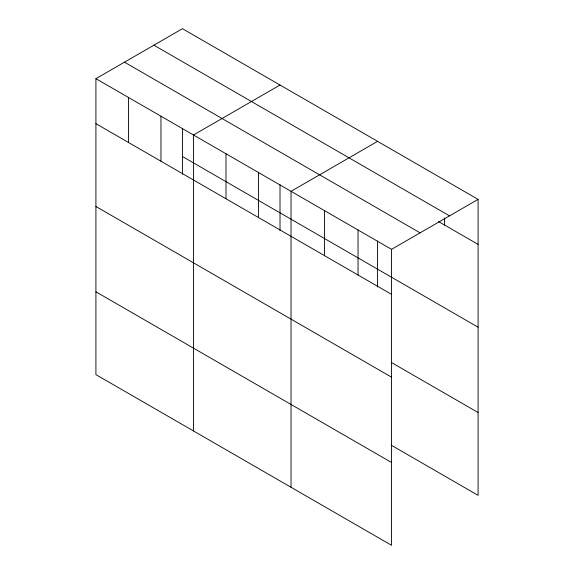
<?xml version="1.0" encoding="UTF-8"?>
<svg xmlns="http://www.w3.org/2000/svg" width="574" height="574" viewBox="0 0 574 574"><rect width="100%" height="100%" fill="white"/><g stroke="black" fill="none" stroke-linecap="round" stroke-linejoin="round"><path stroke-width="0.86" d="M95.915 78.667L391.54 249.338L391.54 545.3L95.915 374.621L95.915 78.667L182.46 28.7L478.085 199.379L478.085 495.333L391.274 445.216M280.012 85.024L193.474 134.99L193.474 430.945M377.57 141.347L291.032 191.314L291.032 487.269M391.54 249.338L478.085 199.379M153.897 45.188L449.528 215.867M438.486 221.528L478.085 244.388M124.472 62.179L420.103 232.85M182.46 156.523L478.085 327.202M95.915 123.675L391.54 294.347M391.274 362.409L478.085 412.527M95.915 206.489L391.54 377.161M95.915 291.807L391.54 462.486M444.577 217.984L444.577 225.044M377.57 240.98L377.57 286.943M358.04 229.995L358.04 275.003M324.532 210.658L324.532 255.667M280.012 184.656L280.012 230.619M258.508 172.537L258.508 217.546M225.991 153.76L225.991 198.769M182.46 128.332L182.46 174.295M160.957 116.213L160.957 161.222M128.433 97.437L128.433 142.445"/></g></svg>
